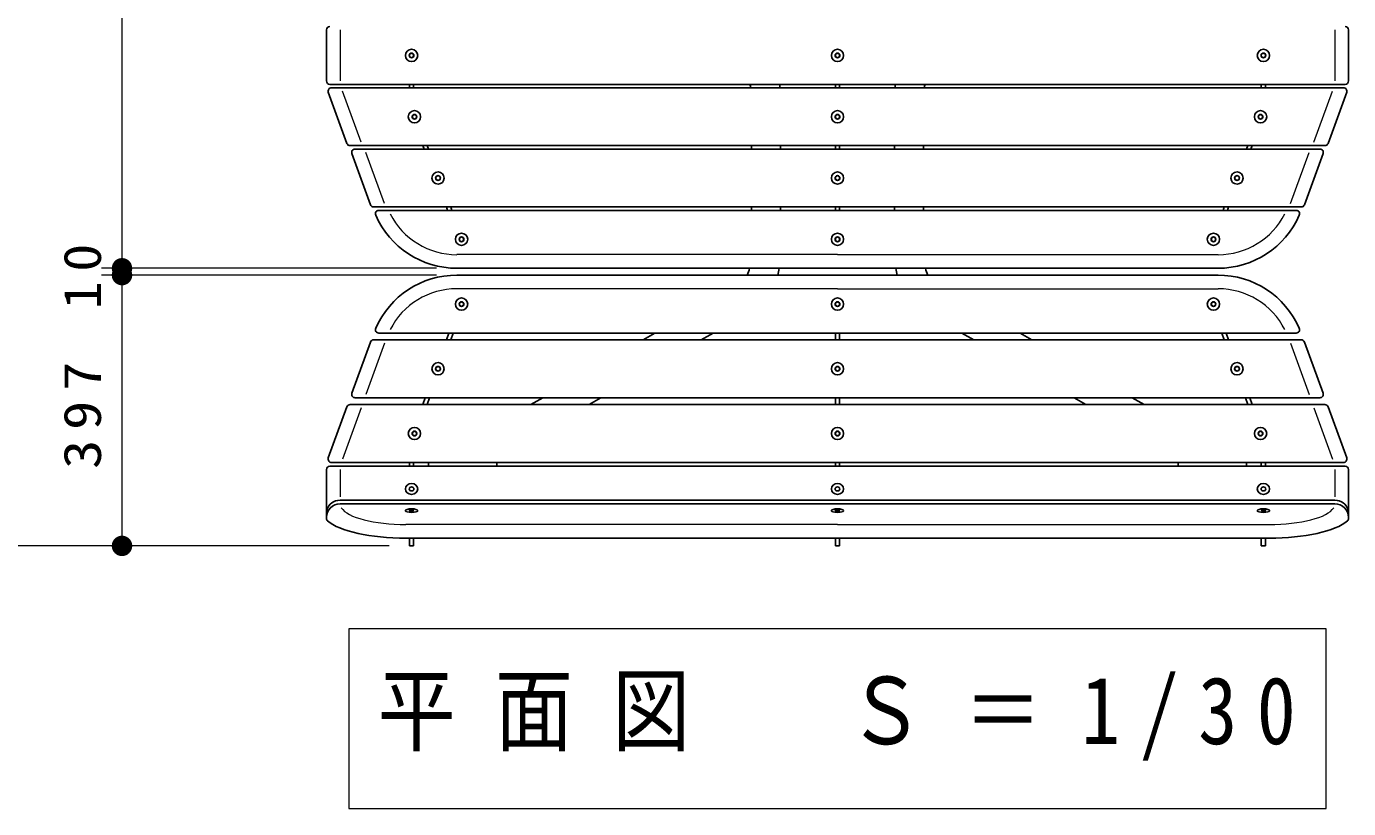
# Model space of a CAD drawing. Units: millimetres on the paper, scale 1:30. Extents: x -365 to 0, y 0 to 257.
# Drawn here: x -298.4 to -233.7, y 144.9 to 183.2 of the extents above; entities that cross this region are included whole.
import ezdxf

# ---------------------------------------------------------------- set-up
doc = ezdxf.new("R2010")
doc.units = ezdxf.units.MM
doc.layers.add('LY_1', color=7, linetype='Continuous', lineweight=25)
doc.styles.add('ＭＳ ゴシック', font='')
doc.styles.get('ＭＳ ゴシック').set_extended_font_data('MS Gothic')

# ---------------------------------------------------------------- blocks, each defined once
blk = doc.blocks.new('filled_dot')
at = {"color": 0, "linetype": 'Continuous', "lineweight": -2, "const_width": 1.25}
blk.add_lwpolyline([(-0.625, 0, 1), (0.625, 0, 1)], format="xyb", close=True, dxfattribs=at)

msp = doc.modelspace()

# ---------------------------------------------------------------- linework, layer by layer
at = {"layer": 'LY_1', "lineweight": 13}
for p, q in [((-293.7, 171.323), (-293.7, 201.156)), ((-278.318, 171.323), (-294.7, 171.323)), ((-278.318, 170.989), (-294.7, 170.989)), ((-293.7, 170.989), (-293.7, 171.323)), ((-293.7, 157.741), (-293.7, 170.989)), ((-280.633, 157.741), (-304.7, 157.741)), ((-282.6, 153.69), (-282.6, 144.89)), ((-234.8, 153.69), (-282.6, 153.69)), ((-234.8, 144.89), (-234.8, 153.69)), ((-282.6, 144.89), (-234.8, 144.89))]:
    msp.add_line(p, q, dxfattribs=at)
at = {"layer": 'LY_1', "color": 21}
for p, q in [((-283.7, 182.989), (-283.7, 180.489)), ((-233.7, 182.989), (-233.7, 180.489)), ((-282.697, 177.433), (-283.607, 179.932)), ((-258.7, 180.323), (-283.533, 180.323)), ((-258.7, 180.156), (-283.45, 180.156)), ((-258.7, 180.323), (-233.867, 180.323)), ((-258.7, 180.156), (-233.949, 180.156)), ((-234.702, 177.433), (-233.792, 179.932)), ((-258.7, 177.323), (-282.541, 177.323)), ((-258.7, 177.323), (-234.859, 177.323)), ((-281.545, 174.433), (-282.455, 176.933)), ((-258.7, 177.156), (-282.298, 177.156)), ((-258.7, 177.156), (-235.102, 177.156)), ((-235.855, 174.433), (-234.945, 176.933)), ((-258.7, 174.323), (-281.388, 174.323)), ((-258.7, 174.156), (-281.137, 174.156)), ((-258.7, 174.323), (-236.012, 174.323)), ((-258.7, 174.156), (-236.263, 174.156)), ((-258.7, 171.323), (-277.318, 171.323)), ((-258.7, 170.99), (-277.318, 170.99)), ((-258.7, 171.323), (-240.082, 171.323)), ((-258.7, 170.99), (-240.082, 170.99)), ((-258.7, 168.156), (-281.137, 168.156)), ((-258.7, 168.156), (-236.263, 168.156)), ((-281.545, 167.713), (-282.455, 165.213)), ((-258.7, 167.823), (-281.388, 167.823)), ((-258.7, 167.823), (-236.012, 167.823)), ((-235.855, 167.713), (-234.945, 165.213)), ((-258.7, 164.99), (-282.298, 164.99)), ((-258.7, 164.99), (-235.102, 164.99)), ((-282.697, 164.547), (-283.607, 162.047)), ((-258.7, 164.656), (-282.541, 164.656)), ((-258.7, 164.656), (-234.859, 164.656)), ((-234.702, 164.547), (-233.792, 162.047)), ((-258.7, 161.823), (-283.45, 161.823)), ((-258.7, 161.823), (-233.949, 161.823)), ((-283.7, 161.472), (-283.7, 159.09)), ((-258.7, 161.639), (-283.533, 161.639)), ((-258.7, 161.639), (-233.867, 161.639)), ((-233.7, 161.472), (-233.7, 159.09)), ((-258.7, 159.978), (-283.033, 159.978)), ((-258.7, 159.797), (-283.033, 159.797)), ((-258.7, 159.978), (-234.367, 159.978)), ((-258.7, 159.797), (-234.367, 159.797)), ((-258.7, 158.12), (-279.814, 158.12)), ((-258.7, 158.12), (-237.585, 158.12))]:
    msp.add_line(p, q, dxfattribs=at)
at = {"layer": 'LY_1', "color": 12, "lineweight": 13}
for p, q in [((-283.033, 182.989), (-283.033, 180.489)), ((-234.367, 182.989), (-234.367, 180.489)), ((-282.008, 177.49), (-282.918, 179.989)), ((-235.391, 177.49), (-234.481, 179.989)), ((-280.856, 174.49), (-281.766, 176.99)), ((-236.544, 174.49), (-235.634, 176.99)), ((-258.7, 171.99), (-277.318, 171.99)), ((-258.7, 171.99), (-240.082, 171.99)), ((-258.7, 170.323), (-277.318, 170.323)), ((-258.7, 170.323), (-240.082, 170.323)), ((-280.856, 167.656), (-281.766, 165.156)), ((-236.544, 167.656), (-235.634, 165.156)), ((-282.008, 164.49), (-282.918, 161.99)), ((-235.391, 164.49), (-234.481, 161.99)), ((-283.033, 161.472), (-283.033, 160.145)), ((-234.367, 161.472), (-234.367, 160.145)), ((-258.7, 158.787), (-279.814, 158.787)), ((-258.7, 158.787), (-237.585, 158.787))]:
    msp.add_line(p, q, dxfattribs=at)
at = {"layer": 'LY_1'}
for p, q in [((-279.533, 181.855), (-279.633, 181.797)), ((-279.633, 181.682), (-279.633, 181.797)), ((-279.533, 181.855), (-279.433, 181.797)), ((-279.433, 181.682), (-279.433, 181.797)), ((-258.8, 181.797), (-258.7, 181.855)), ((-258.8, 181.797), (-258.8, 181.682)), ((-258.6, 181.797), (-258.7, 181.855)), ((-258.6, 181.797), (-258.6, 181.682)), ((-237.867, 181.855), (-237.967, 181.797)), ((-237.967, 181.682), (-237.967, 181.797)), ((-237.867, 181.855), (-237.767, 181.797)), ((-237.767, 181.682), (-237.767, 181.797)), ((-279.633, 181.682), (-279.533, 181.624)), ((-279.433, 181.682), (-279.533, 181.624)), ((-258.7, 181.624), (-258.8, 181.682)), ((-258.7, 181.624), (-258.6, 181.682)), ((-237.967, 181.682), (-237.867, 181.624)), ((-237.767, 181.682), (-237.867, 181.624)), ((-279.395, 178.855), (-279.495, 178.797)), ((-279.495, 178.682), (-279.495, 178.797)), ((-279.495, 178.682), (-279.395, 178.624)), ((-279.395, 178.855), (-279.295, 178.797)), ((-279.295, 178.682), (-279.395, 178.624)), ((-279.295, 178.682), (-279.295, 178.797)), ((-258.8, 178.797), (-258.7, 178.855)), ((-258.8, 178.797), (-258.8, 178.682)), ((-258.7, 178.624), (-258.8, 178.682)), ((-258.6, 178.797), (-258.7, 178.855)), ((-258.7, 178.624), (-258.6, 178.682)), ((-258.6, 178.797), (-258.6, 178.682)), ((-238.005, 178.855), (-238.105, 178.797)), ((-238.105, 178.682), (-238.105, 178.797)), ((-238.105, 178.682), (-238.005, 178.624)), ((-238.005, 178.855), (-237.905, 178.797)), ((-237.905, 178.682), (-238.005, 178.624)), ((-237.905, 178.682), (-237.905, 178.797)), ((-278.242, 175.855), (-278.342, 175.797)), ((-278.342, 175.682), (-278.342, 175.797)), ((-278.342, 175.682), (-278.242, 175.624)), ((-278.242, 175.855), (-278.142, 175.797)), ((-278.142, 175.682), (-278.242, 175.624)), ((-278.142, 175.682), (-278.142, 175.797)), ((-258.8, 175.797), (-258.7, 175.855)), ((-258.8, 175.797), (-258.8, 175.682)), ((-258.7, 175.624), (-258.8, 175.682)), ((-258.6, 175.797), (-258.7, 175.855)), ((-258.7, 175.624), (-258.6, 175.682)), ((-258.6, 175.797), (-258.6, 175.682)), ((-239.157, 175.855), (-239.257, 175.797)), ((-239.257, 175.682), (-239.257, 175.797)), ((-239.257, 175.682), (-239.157, 175.624)), ((-239.157, 175.855), (-239.057, 175.797)), ((-239.057, 175.682), (-239.157, 175.624)), ((-239.057, 175.682), (-239.057, 175.797)), ((-277.09, 172.855), (-277.19, 172.797)), ((-277.19, 172.682), (-277.19, 172.797)), ((-277.19, 172.682), (-277.09, 172.624)), ((-277.09, 172.855), (-276.99, 172.797)), ((-276.99, 172.682), (-277.09, 172.624)), ((-276.99, 172.682), (-276.99, 172.797)), ((-258.8, 172.797), (-258.7, 172.855)), ((-258.8, 172.797), (-258.8, 172.682)), ((-258.7, 172.624), (-258.8, 172.682)), ((-258.6, 172.797), (-258.7, 172.855)), ((-258.7, 172.624), (-258.6, 172.682)), ((-258.6, 172.797), (-258.6, 172.682)), ((-240.31, 172.855), (-240.41, 172.797)), ((-240.41, 172.682), (-240.41, 172.797)), ((-240.41, 172.682), (-240.31, 172.624)), ((-240.31, 172.855), (-240.21, 172.797)), ((-240.21, 172.682), (-240.31, 172.624)), ((-240.21, 172.682), (-240.21, 172.797)), ((-277.19, 169.631), (-277.09, 169.688)), ((-277.19, 169.631), (-277.19, 169.515)), ((-277.09, 169.457), (-277.19, 169.515)), ((-276.99, 169.631), (-277.09, 169.688)), ((-277.09, 169.457), (-276.99, 169.515)), ((-276.99, 169.631), (-276.99, 169.515)), ((-258.8, 169.631), (-258.7, 169.688)), ((-258.8, 169.631), (-258.8, 169.515)), ((-258.7, 169.457), (-258.8, 169.515)), ((-258.6, 169.631), (-258.7, 169.688)), ((-258.7, 169.457), (-258.6, 169.515)), ((-258.6, 169.631), (-258.6, 169.515)), ((-240.41, 169.631), (-240.31, 169.688)), ((-240.41, 169.631), (-240.41, 169.515)), ((-240.31, 169.457), (-240.41, 169.515)), ((-240.21, 169.631), (-240.31, 169.688)), ((-240.31, 169.457), (-240.21, 169.515)), ((-240.21, 169.631), (-240.21, 169.515)), ((-278.342, 166.464), (-278.242, 166.522)), ((-278.342, 166.464), (-278.342, 166.349)), ((-278.242, 166.291), (-278.342, 166.349)), ((-278.142, 166.464), (-278.242, 166.522)), ((-278.242, 166.291), (-278.142, 166.349)), ((-278.142, 166.464), (-278.142, 166.349)), ((-258.8, 166.464), (-258.7, 166.522)), ((-258.8, 166.464), (-258.8, 166.349)), ((-258.7, 166.291), (-258.8, 166.349)), ((-258.6, 166.464), (-258.7, 166.522)), ((-258.7, 166.291), (-258.6, 166.349)), ((-258.6, 166.464), (-258.6, 166.349)), ((-239.257, 166.464), (-239.157, 166.522)), ((-239.257, 166.464), (-239.257, 166.349)), ((-239.157, 166.291), (-239.257, 166.349)), ((-239.057, 166.464), (-239.157, 166.522)), ((-239.157, 166.291), (-239.057, 166.349)), ((-239.057, 166.464), (-239.057, 166.349)), ((-279.495, 163.297), (-279.395, 163.355)), ((-279.495, 163.297), (-279.495, 163.182)), ((-279.395, 163.124), (-279.495, 163.182)), ((-279.295, 163.297), (-279.395, 163.355)), ((-279.395, 163.124), (-279.295, 163.182)), ((-279.295, 163.297), (-279.295, 163.182)), ((-258.8, 163.297), (-258.7, 163.355)), ((-258.8, 163.297), (-258.8, 163.182)), ((-258.7, 163.124), (-258.8, 163.182)), ((-258.6, 163.297), (-258.7, 163.355)), ((-258.7, 163.124), (-258.6, 163.182)), ((-258.6, 163.297), (-258.6, 163.182)), ((-238.105, 163.297), (-238.005, 163.355)), ((-238.105, 163.297), (-238.105, 163.182)), ((-238.005, 163.124), (-238.105, 163.182)), ((-237.905, 163.297), (-238.005, 163.355)), ((-238.005, 163.124), (-237.905, 163.182)), ((-237.905, 163.297), (-237.905, 163.182))]:
    msp.add_line(p, q, dxfattribs=at)
at = {"layer": 'LY_1', "color": 4}
for p, q in [((-279.633, 180.156), (-279.633, 180.323)), ((-279.433, 180.156), (-279.433, 180.323)), ((-258.8, 180.156), (-258.8, 180.323)), ((-258.6, 180.156), (-258.6, 180.323)), ((-237.967, 180.156), (-237.967, 180.323)), ((-237.767, 180.156), (-237.767, 180.323)), ((-278.925, 177.156), (-278.986, 177.323)), ((-278.712, 177.156), (-278.773, 177.323)), ((-258.8, 177.156), (-258.8, 177.323)), ((-258.6, 177.156), (-258.6, 177.323)), ((-238.687, 177.156), (-238.627, 177.323)), ((-238.475, 177.156), (-238.414, 177.323)), ((-277.772, 174.156), (-277.833, 174.323)), ((-277.56, 174.156), (-277.62, 174.323)), ((-258.8, 174.156), (-258.8, 174.323)), ((-258.6, 174.156), (-258.6, 174.323)), ((-239.84, 174.156), (-239.779, 174.323)), ((-239.627, 174.156), (-239.566, 174.323)), ((-277.712, 168.156), (-277.833, 167.823)), ((-277.499, 168.156), (-277.62, 167.823)), ((-258.8, 167.823), (-258.8, 168.156)), ((-258.6, 167.823), (-258.6, 168.156)), ((-239.901, 168.156), (-239.779, 167.823)), ((-239.688, 168.156), (-239.566, 167.823)), ((-278.864, 164.99), (-278.986, 164.656)), ((-278.651, 164.99), (-278.773, 164.656)), ((-258.8, 164.656), (-258.8, 164.99)), ((-258.6, 164.656), (-258.6, 164.99)), ((-238.748, 164.99), (-238.627, 164.656)), ((-238.535, 164.99), (-238.414, 164.656)), ((-279.633, 161.823), (-279.633, 161.639)), ((-279.433, 161.823), (-279.433, 161.639)), ((-258.8, 161.639), (-258.8, 161.823)), ((-258.6, 161.639), (-258.6, 161.823)), ((-237.967, 161.823), (-237.967, 161.639)), ((-237.767, 161.823), (-237.767, 161.639)), ((-279.633, 157.742), (-279.633, 158.12)), ((-279.433, 157.742), (-279.433, 158.12)), ((-258.8, 157.742), (-258.8, 158.12)), ((-258.6, 157.742), (-258.6, 158.12)), ((-237.967, 157.742), (-237.967, 158.12)), ((-237.767, 157.742), (-237.767, 158.12)), ((-279.433, 157.742), (-279.633, 157.742)), ((-258.7, 157.742), (-258.8, 157.742)), ((-258.7, 157.742), (-258.6, 157.742)), ((-237.967, 157.742), (-237.767, 157.742))]:
    msp.add_line(p, q, dxfattribs=at)
at = {"layer": 'LY_1', "color": 190}
for p, q in [((-262.911, 177.323), (-262.911, 177.156)), ((-261.488, 177.323), (-261.488, 177.156)), ((-255.911, 177.323), (-255.911, 177.156)), ((-254.488, 177.323), (-254.488, 177.156)), ((-262.911, 174.323), (-262.911, 174.156)), ((-261.488, 174.323), (-261.488, 174.156)), ((-255.911, 174.323), (-255.911, 174.156)), ((-254.488, 174.323), (-254.488, 174.156)), ((-267.631, 168.156), (-268.208, 167.823)), ((-264.784, 168.156), (-265.362, 167.823)), ((-252.615, 168.156), (-252.038, 167.823)), ((-249.768, 168.156), (-249.191, 167.823)), ((-273.116, 164.99), (-273.693, 164.656)), ((-270.269, 164.99), (-270.846, 164.656)), ((-247.13, 164.99), (-246.553, 164.656)), ((-244.284, 164.99), (-243.706, 164.656)), ((-278.7, 161.823), (-278.7, 161.639)), ((-275.366, 161.823), (-275.366, 161.639)), ((-242.033, 161.823), (-242.033, 161.639)), ((-238.7, 161.823), (-238.7, 161.639))]:
    msp.add_line(p, q, dxfattribs=at)
at = {"layer": 'LY_1'}
for centre, radius in [((-279.533, 181.739), 0.3), ((-279.533, 181.739), 0.116), ((-258.7, 181.739), 0.3), ((-258.7, 181.739), 0.116), ((-237.867, 181.739), 0.3), ((-237.867, 181.739), 0.116), ((-279.395, 178.739), 0.3), ((-279.395, 178.739), 0.116), ((-258.7, 178.739), 0.3), ((-258.7, 178.739), 0.116), ((-238.005, 178.739), 0.3), ((-238.005, 178.739), 0.116), ((-278.242, 175.74), 0.3), ((-258.7, 175.74), 0.3), ((-239.157, 175.74), 0.3), ((-278.242, 175.74), 0.116), ((-258.7, 175.74), 0.116), ((-239.157, 175.74), 0.116), ((-277.09, 172.74), 0.3), ((-277.09, 172.74), 0.116), ((-258.7, 172.74), 0.3), ((-258.7, 172.74), 0.116), ((-240.31, 172.74), 0.3), ((-240.31, 172.74), 0.116), ((-277.09, 169.573), 0.3), ((-277.09, 169.573), 0.116), ((-258.7, 169.573), 0.3), ((-258.7, 169.573), 0.116), ((-240.31, 169.573), 0.3), ((-240.31, 169.573), 0.116), ((-278.242, 166.406), 0.3), ((-278.242, 166.406), 0.116), ((-258.7, 166.406), 0.3), ((-258.7, 166.406), 0.116), ((-239.157, 166.406), 0.3), ((-239.157, 166.406), 0.116), ((-279.395, 163.24), 0.3), ((-279.395, 163.24), 0.116), ((-258.7, 163.24), 0.3), ((-258.7, 163.24), 0.116), ((-238.005, 163.24), 0.3), ((-238.005, 163.24), 0.116)]:
    msp.add_circle(centre, radius, dxfattribs=at)
at = {"layer": 'LY_1', "color": 21}
for centre, radius, start, end in [((-283.533, 182.989), 0.167, 90, 180), ((-233.867, 182.989), 0.167, 0, 90), ((-283.533, 180.489), 0.167, 180, 270), ((-233.867, 180.489), 0.167, 270, 0), ((-283.45, 179.989), 0.167, 90, 200), ((-233.949, 179.989), 0.167, 340, 90), ((-282.541, 177.49), 0.167, 200, 270), ((-234.859, 177.49), 0.167, 270, 340), ((-282.298, 176.99), 0.167, 90, 200), ((-235.102, 176.99), 0.167, 340, 90), ((-281.388, 174.49), 0.167, 200, 270), ((-281.137, 173.99), 0.167, 90, 203.57818), ((-236.263, 173.99), 0.167, 336.42182, 90), ((-236.012, 174.49), 0.167, 270, 340), ((-277.318, 175.656), 4.333, 203.57818, 270), ((-240.082, 175.656), 4.333, 270, 336.42182), ((-277.318, 166.656), 4.333, 90, 156.42182), ((-240.082, 166.656), 4.333, 23.57818, 90), ((-281.137, 168.323), 0.167, 156.42182, 270), ((-236.263, 168.323), 0.167, 270, 23.57818), ((-281.388, 167.656), 0.167, 90, 160), ((-236.012, 167.656), 0.167, 20, 90), ((-282.298, 165.156), 0.167, 160, 270), ((-235.102, 165.156), 0.167, 270, 20), ((-282.541, 164.49), 0.167, 90, 160), ((-234.859, 164.49), 0.167, 20, 90), ((-283.45, 161.99), 0.167, 160, 270), ((-233.949, 161.99), 0.167, 270, 20), ((-283.533, 161.472), 0.167, 90, 180), ((-233.867, 161.472), 0.167, 0, 90), ((-283.533, 159.09), 0.167, 180, 228.77886), ((-233.867, 159.09), 0.167, 311.22114, 0)]:
    msp.add_arc(centre, radius, start, end, dxfattribs=at)
at = {"layer": 'LY_1', "color": 190}
for centre, radius, start, end in [((-265.533, 179.739), 2.622, 9.14491, 12.85619), ((-265.533, 179.739), 4.045, 5.9124, 8.29159), ((-251.866, 179.739), 4.045, 171.70841, 174.0876), ((-251.866, 179.739), 2.622, 167.14381, 170.85509), ((-265.533, 172.01), 2.622, 337.09661, 344.80928), ((-265.533, 172.01), 4.045, 345.39011, 350.22206), ((-251.866, 172.01), 4.045, 189.77794, 194.60989), ((-251.866, 172.01), 2.622, 195.19072, 202.90339)]:
    msp.add_arc(centre, radius, start, end, dxfattribs=at)
at = {"layer": 'LY_1', "color": 12, "lineweight": 13}
for centre, start, end in [((-277.318, 175.656), 207.03569, 270), ((-240.082, 175.656), 270, 332.96431), ((-277.318, 166.656), 90, 152.96431), ((-240.082, 166.656), 27.03569, 90)]:
    msp.add_arc(centre, 3.667, start, end, dxfattribs=at)
at = {"layer": 'LY_1', "color": 131}
for centre, major_axis, ratio in [((-279.533, 160.527), (0.3, 0), 0.884516), ((-279.533, 160.527), (0.115, 0), 0.843005), ((-258.7, 160.527), (0.3, 0), 0.884516), ((-258.7, 160.527), (0.115, 0), 0.843005), ((-237.867, 160.527), (-0.3, 0), 0.884516), ((-237.867, 160.527), (-0.115, 0), 0.843005), ((-279.533, 159.466), (0.3, 0), 0.292373), ((-279.533, 159.466), (0.115, 0), 0.292026), ((-258.7, 159.466), (0.3, 0), 0.292373), ((-258.7, 159.466), (0.115, 0), 0.292026), ((-237.867, 159.466), (-0.3, 0), 0.292373), ((-237.867, 159.466), (-0.115, 0), 0.292026)]:
    msp.add_ellipse(centre, major_axis=major_axis, ratio=ratio, dxfattribs=at)
at = {"layer": 'LY_1', "color": 21}
for centre, major_axis, ratio, start_param, end_param in [((-283.033, 159.14), (-0.667, 0), 0.984808, 4.712389, 6.283185), ((-283.033, 159.322), (-0.667, 0), 0.984808, 4.712389, 6.011579), ((-234.367, 159.322), (0.667, 0), 0.984808, 0.271606, 1.570796), ((-234.367, 159.14), (0.667, 0), 0.984808, 6.283185, 7.853982), ((-279.814, 159.392), (-4.065, 0), 0.31301, 0.343148, 1.570796), ((-237.585, 159.392), (4.065, 0), 0.31301, 4.712389, 5.940037)]:
    msp.add_ellipse(centre, major_axis=major_axis, ratio=ratio, start_param=start_param, end_param=end_param, dxfattribs=at)
at = {"layer": 'LY_1', "color": 12, "lineweight": 13}
for centre, major_axis, start_param, end_param in [((-279.814, 159.797), (-3.219, 0), 0.193968, 1.570796), ((-237.585, 159.797), (3.219, 0), 4.712389, 6.089217)]:
    msp.add_ellipse(centre, major_axis=major_axis, ratio=0.31388, start_param=start_param, end_param=end_param, dxfattribs=at)

# ---------------------------------------------------------------- block references
at = {"layer": 'LY_1', "lineweight": 13, "xscale": 0.4, "yscale": 0.4}
for p, rotation in [((-293.7, 171.323), 90), ((-293.7, 171.323), 270), ((-293.7, 170.989), 90), ((-293.7, 170.989), 270), ((-293.7, 157.741), 90)]:
    msp.add_blockref('filled_dot', p, dxfattribs=dict(at, rotation=rotation))

# ---------------------------------------------------------------- texts
at = {"layer": 'LY_1', "char_height": 1.833, "attachment_point": 8, "rotation": 90, "style": 'ＭＳ ゴシック'}
for s, insert in [('\\T1.34;\\W1.1;10', (-294.7, 171.156)), ('\\T1.33;\\W1.15;397', (-294.7, 164.365))]:
    msp.add_mtext(s, dxfattribs=dict(at, insert=insert))
at = {"layer": 'LY_1', "insert": (-281.2, 149.29), "char_height": 3.299, "attachment_point": 4, "style": 'ＭＳ ゴシック'}
msp.add_mtext('\\T1.5;\\W0.85;平面図\u3000Ｓ＝1/30', dxfattribs=at)

doc.saveas('drawing.dxf')
